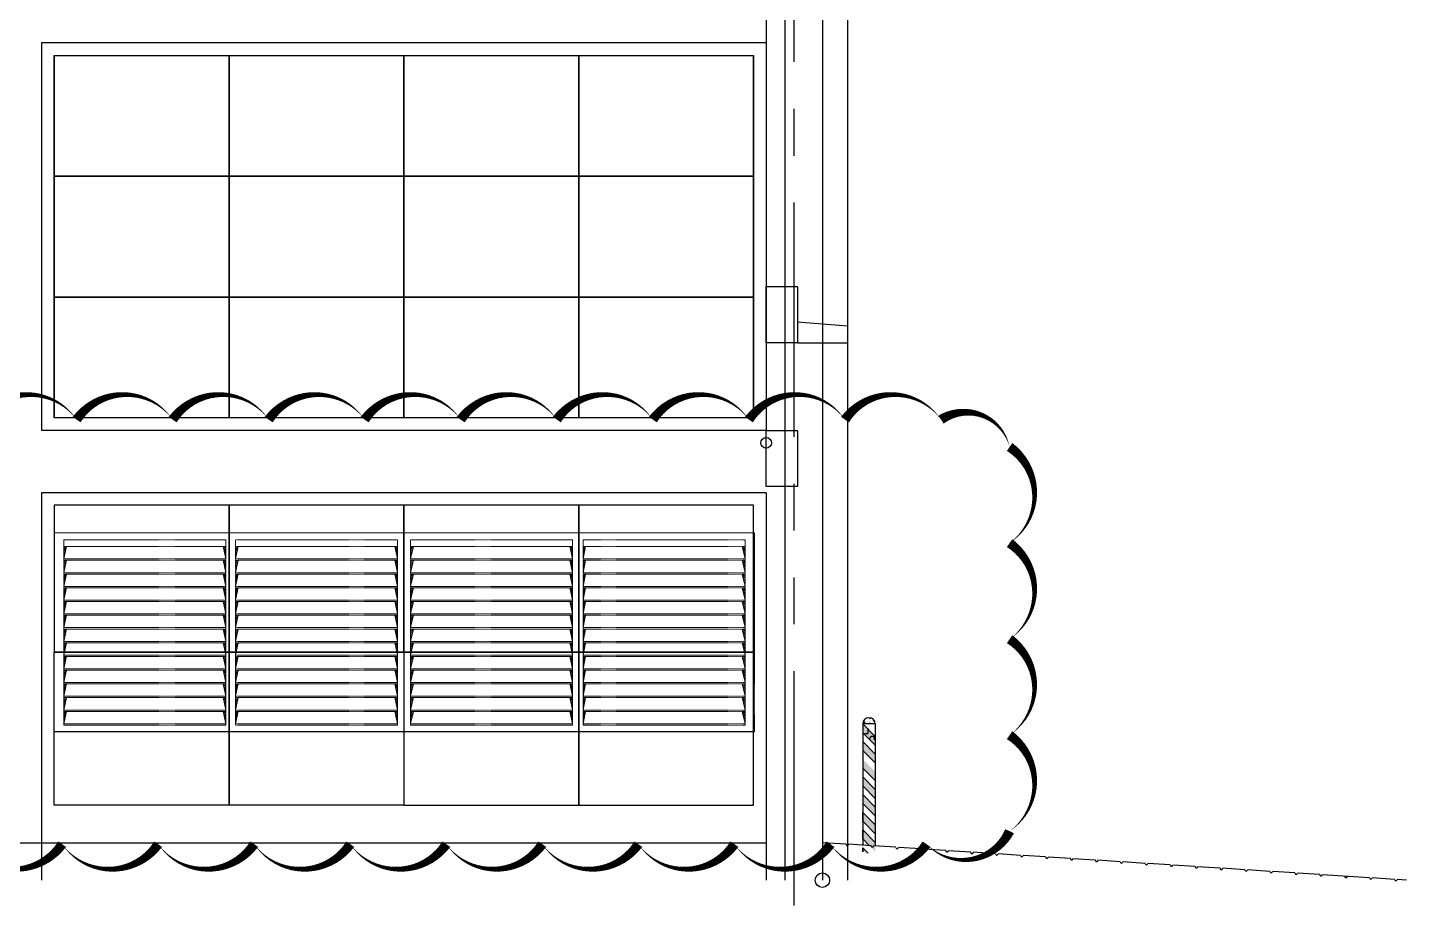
# Model space of a CAD drawing. Header units: inches. Extents: x 10298 to 58665, y -34908 to 21181.
# Drawn here: x 18656 to 29694, y -34836 to -27811 of the extents above; entities that cross this region are included whole.
import ezdxf

# ---------------------------------------------------------------- set-up
doc = ezdxf.new("R2010")
doc.units = ezdxf.units.IN
doc.header["$MEASUREMENT"] = 0
for name, pattern in [('CENTER', [2, 1.25, -0.25, 0.25, -0.25]), ('HIDDEN', [0.375, 0.25, -0.125]), ('PHANTOM', [2.5, 1.25, -0.25, 0.25, -0.25, 0.25, -0.25])]:
    doc.linetypes.add(name, pattern=pattern)
for name, color, linetype in [('1', 1, 'CENTER'), ('M-DIM', 8, 'Continuous'), ('M-HVAC-DUCT-NEW', 5, 'Continuous'), ('M-X-BKGD', 8, 'Continuous')]:
    doc.layers.add(name, color=color, linetype=linetype)
doc.layers.add('grid nos', color=253, linetype='Continuous', lineweight=0)

# ---------------------------------------------------------------- blocks, each defined once
blk = doc.blocks.new('GRID 2')
at = {"layer": 'M-DIM', "linetype": 'PHANTOM', "ltscale": 1500}
blk.add_line((38232, -24430), (38232, -5108), dxfattribs=at)
blk = doc.blocks.new('LOUVER 5')
at = {"color": 170, "ltscale": 10000}
blk.add_line((33449, 71081), (27841, 71081), dxfattribs=at)
at = {"layer": '1', "color": 170, "lineweight": 0}
for p, q in [((33442, 72675), (27841, 72675)), ((27841, 71081), (27841, 72675)), ((27841, 72675), (33449, 72675)), ((33449, 72675), (33449, 71081)), ((27918, 72620), (29216, 72620)), ((27918, 72620), (27918, 71136)), ((27918, 72620), (27918, 71136)), ((27918, 72565), (29216, 72565)), ((29216, 72620), (29216, 71136)), ((29293, 72620), (30590, 72620)), ((29293, 72620), (29293, 71136)), ((29293, 72565), (30590, 72565)), ((30590, 71136), (30590, 72620)), ((30590, 72620), (30590, 71136)), ((30695, 72620), (31992, 72620)), ((30695, 72620), (31992, 72620)), ((30695, 72620), (30695, 71136)), ((30695, 72565), (31992, 72565)), ((31992, 71136), (31992, 72620)), ((31992, 72620), (31992, 71136)), ((32075, 72620), (33372, 72620)), ((32075, 72620), (32075, 71136)), ((32075, 72620), (32075, 71136)), ((32075, 72565), (33372, 72565)), ((33372, 72620), (33372, 71136)), ((27918, 72466), (29216, 72466)), ((27918, 72455), (29216, 72455)), ((29293, 72466), (30590, 72466)), ((29293, 72455), (30590, 72455)), ((30695, 72466), (31992, 72466)), ((30695, 72455), (31992, 72455)), ((32075, 72466), (33372, 72466)), ((32075, 72455), (33372, 72455)), ((27918, 72356), (29216, 72356)), ((27918, 72345), (29216, 72345)), ((29293, 72356), (30590, 72356)), ((29293, 72345), (30590, 72345)), ((30695, 72356), (31992, 72356)), ((30695, 72345), (31992, 72345)), ((32075, 72356), (33372, 72356)), ((32075, 72345), (33372, 72345)), ((27918, 72246), (29216, 72246)), ((27918, 72235), (29216, 72235)), ((29293, 72246), (30590, 72246)), ((29293, 72235), (30590, 72235)), ((30695, 72246), (31992, 72246)), ((30695, 72235), (31992, 72235)), ((32075, 72246), (33372, 72246)), ((32075, 72235), (33372, 72235)), ((27918, 72136), (29216, 72136)), ((27918, 72125), (29216, 72125)), ((29293, 72136), (30590, 72136)), ((29293, 72125), (30590, 72125)), ((30695, 72136), (31992, 72136)), ((30695, 72125), (31992, 72125)), ((32075, 72136), (33372, 72136)), ((32075, 72125), (33372, 72125)), ((27918, 72026), (29216, 72026)), ((27918, 72015), (29216, 72015)), ((29293, 72026), (30590, 72026)), ((29293, 72015), (30590, 72015)), ((30695, 72026), (31992, 72026)), ((30695, 72015), (31992, 72015)), ((32075, 72026), (33372, 72026)), ((32075, 72015), (33372, 72015)), ((27918, 71916), (29216, 71916)), ((27918, 71905), (29216, 71905)), ((29293, 71916), (30590, 71916)), ((29293, 71905), (30590, 71905)), ((30695, 71916), (31992, 71916)), ((30695, 71905), (31992, 71905)), ((32075, 71916), (33372, 71916)), ((32075, 71905), (33372, 71905)), ((27918, 71806), (29216, 71806)), ((27918, 71795), (29216, 71795)), ((29293, 71806), (30590, 71806)), ((29293, 71795), (30590, 71795)), ((30695, 71806), (31992, 71806)), ((30695, 71795), (31992, 71795)), ((32075, 71806), (33372, 71806)), ((32075, 71795), (33372, 71795)), ((27918, 71696), (29216, 71696)), ((27918, 71685), (29216, 71685)), ((29293, 71696), (30590, 71696)), ((29293, 71685), (30590, 71685)), ((30695, 71696), (31992, 71696)), ((30695, 71685), (31992, 71685)), ((32075, 71696), (33372, 71696)), ((32075, 71685), (33372, 71685)), ((27918, 71586), (29216, 71586)), ((27918, 71575), (29216, 71575)), ((29293, 71586), (30590, 71586)), ((29293, 71575), (30590, 71575)), ((30695, 71586), (31992, 71586)), ((30695, 71575), (31992, 71575)), ((32075, 71586), (33372, 71586)), ((32075, 71575), (33372, 71575)), ((27918, 71477), (29216, 71477)), ((27918, 71466), (29216, 71466)), ((29293, 71477), (30590, 71477)), ((29293, 71466), (30590, 71466)), ((30695, 71477), (31992, 71477)), ((30695, 71466), (31992, 71466)), ((32075, 71477), (33372, 71477)), ((32075, 71466), (33372, 71466)), ((27918, 71367), (29216, 71367)), ((27918, 71356), (29216, 71356)), ((29293, 71367), (30590, 71367)), ((29293, 71356), (30590, 71356)), ((30695, 71367), (31992, 71367)), ((30695, 71356), (31992, 71356)), ((32075, 71367), (33372, 71367)), ((32075, 71356), (33372, 71356)), ((27918, 71257), (29216, 71257)), ((27918, 71246), (29216, 71246)), ((29293, 71257), (30590, 71257)), ((29293, 71246), (30590, 71246)), ((30695, 71257), (31992, 71257)), ((30695, 71246), (31992, 71246)), ((32075, 71257), (33372, 71257)), ((32075, 71246), (33372, 71246)), ((27918, 71147), (29216, 71147)), ((27918, 71136), (29216, 71136)), ((29293, 71147), (30590, 71147)), ((29293, 71136), (30590, 71136)), ((30695, 71147), (31992, 71147)), ((30695, 71136), (31992, 71136)), ((32075, 71147), (33372, 71147)), ((32075, 71136), (33372, 71136))]:
    blk.add_line(p, q, dxfattribs=at)
at = {"layer": 'grid nos', "color": 170, "linetype": 'Continuous', "ltscale": 10000}
for p, q in [((27918, 72556), (27928, 72565)), ((27918, 72541), (27940, 72563)), ((27918, 72527), (27935, 72544)), ((27918, 72512), (27931, 72525)), ((29194, 72563), (29196, 72565)), ((29197, 72551), (29210, 72565)), ((29199, 72539), (29216, 72556)), ((29202, 72527), (29216, 72541)), ((29205, 72516), (29216, 72527)), ((29293, 72556), (29302, 72565)), ((29293, 72541), (29314, 72563)), ((29293, 72527), (29310, 72544)), ((29293, 72512), (29306, 72525)), ((30569, 72563), (30570, 72565)), ((30571, 72551), (30585, 72565)), ((30574, 72539), (30590, 72556)), ((30576, 72527), (30590, 72541)), ((30579, 72516), (30590, 72527)), ((30695, 72556), (30704, 72565)), ((30695, 72541), (30716, 72563)), ((30695, 72527), (30712, 72544)), ((30695, 72512), (30708, 72525)), ((31970, 72563), (31972, 72565)), ((31973, 72551), (31987, 72565)), ((31976, 72539), (31992, 72556)), ((31978, 72527), (31992, 72541)), ((31981, 72516), (31992, 72527)), ((32075, 72556), (32084, 72565)), ((32075, 72541), (32096, 72563)), ((32075, 72527), (32092, 72544)), ((32075, 72512), (32088, 72525)), ((33350, 72563), (33352, 72565)), ((33353, 72551), (33367, 72565)), ((33356, 72539), (33372, 72556)), ((33358, 72527), (33372, 72541)), ((33361, 72516), (33372, 72527)), ((27918, 72497), (27927, 72506)), ((27918, 72483), (27923, 72488)), ((27918, 72468), (27919, 72469)), ((27918, 72454), (27920, 72455)), ((27918, 72439), (27934, 72455)), ((27918, 72424), (27938, 72444)), ((27918, 72410), (27934, 72425)), ((29195, 72448), (29203, 72455)), ((29198, 72436), (29216, 72454)), ((29201, 72424), (29216, 72439)), ((29203, 72412), (29216, 72424)), ((29206, 72400), (29216, 72410)), ((29207, 72504), (29216, 72512)), ((29210, 72492), (29216, 72497)), ((29213, 72480), (29216, 72483)), ((29215, 72468), (29216, 72468)), ((29293, 72497), (29302, 72506)), ((29293, 72483), (29297, 72488)), ((29293, 72468), (29293, 72469)), ((29293, 72454), (29294, 72455)), ((29293, 72439), (29309, 72455)), ((29293, 72424), (29312, 72444)), ((29293, 72410), (29308, 72425)), ((30570, 72448), (30577, 72455)), ((30572, 72436), (30590, 72454)), ((30575, 72424), (30590, 72439)), ((30578, 72412), (30590, 72424)), ((30580, 72400), (30590, 72410)), ((30582, 72504), (30590, 72512)), ((30584, 72492), (30590, 72497)), ((30587, 72480), (30590, 72483)), ((30590, 72468), (30590, 72468)), ((30695, 72497), (30703, 72506)), ((30695, 72483), (30699, 72488)), ((30695, 72468), (30695, 72469)), ((30695, 72454), (30696, 72455)), ((30695, 72439), (30711, 72455)), ((30695, 72424), (30714, 72444)), ((30695, 72410), (30710, 72425)), ((31972, 72448), (31979, 72455)), ((31974, 72436), (31992, 72454)), ((31977, 72424), (31992, 72439)), ((31980, 72412), (31992, 72424)), ((31982, 72400), (31992, 72410)), ((31984, 72504), (31992, 72512)), ((31986, 72492), (31992, 72497)), ((31989, 72480), (31992, 72483)), ((31992, 72468), (31992, 72468)), ((32075, 72497), (32083, 72506)), ((32075, 72483), (32079, 72488)), ((32075, 72468), (32075, 72469)), ((32075, 72454), (32076, 72455)), ((32075, 72439), (32091, 72455)), ((32075, 72424), (32094, 72444)), ((32075, 72410), (32090, 72425)), ((33352, 72448), (33359, 72455)), ((33354, 72436), (33372, 72454)), ((33357, 72424), (33372, 72439)), ((33360, 72412), (33372, 72424)), ((33362, 72400), (33372, 72410)), ((33364, 72504), (33372, 72512)), ((33366, 72492), (33372, 72497)), ((33369, 72480), (33372, 72483)), ((33372, 72468), (33372, 72468)), ((27918, 72395), (27929, 72407)), ((27918, 72381), (27925, 72388)), ((27918, 72366), (27921, 72369)), ((27918, 72337), (27926, 72345)), ((27918, 72322), (27940, 72344)), ((27918, 72308), (27936, 72325)), ((27918, 72293), (27932, 72307)), ((29194, 72344), (29195, 72345)), ((29196, 72332), (29209, 72345)), ((29199, 72321), (29216, 72337)), ((29202, 72309), (29216, 72322)), ((29204, 72297), (29216, 72308)), ((29209, 72388), (29216, 72395)), ((29211, 72376), (29216, 72381)), ((29214, 72364), (29216, 72366)), ((29293, 72395), (29304, 72407)), ((29293, 72381), (29300, 72388)), ((29293, 72366), (29295, 72369)), ((29293, 72337), (29301, 72345)), ((29293, 72322), (29314, 72344)), ((29293, 72308), (29310, 72325)), ((29293, 72293), (29306, 72307)), ((30568, 72344), (30569, 72345)), ((30571, 72332), (30584, 72345)), ((30574, 72321), (30590, 72337)), ((30576, 72309), (30590, 72322)), ((30579, 72297), (30590, 72308)), ((30583, 72388), (30590, 72395)), ((30586, 72376), (30590, 72381)), ((30588, 72364), (30590, 72366)), ((30695, 72395), (30706, 72407)), ((30695, 72381), (30702, 72388)), ((30695, 72366), (30697, 72369)), ((30695, 72337), (30703, 72345)), ((30695, 72322), (30716, 72344)), ((30695, 72308), (30712, 72325)), ((30695, 72293), (30708, 72307)), ((31970, 72344), (31971, 72345)), ((31973, 72332), (31986, 72345)), ((31976, 72321), (31992, 72337)), ((31978, 72309), (31992, 72322)), ((31981, 72297), (31992, 72308)), ((31985, 72388), (31992, 72395)), ((31988, 72376), (31992, 72381)), ((31990, 72364), (31992, 72366)), ((32075, 72395), (32086, 72407)), ((32075, 72381), (32082, 72388)), ((32075, 72366), (32077, 72369)), ((32075, 72337), (32083, 72345)), ((32075, 72322), (32096, 72344)), ((32075, 72308), (32092, 72325)), ((32075, 72293), (32088, 72307)), ((33350, 72344), (33351, 72345)), ((33353, 72332), (33366, 72345)), ((33355, 72321), (33372, 72337)), ((33358, 72309), (33372, 72322)), ((33361, 72297), (33372, 72308)), ((33365, 72388), (33372, 72395)), ((33368, 72376), (33372, 72381)), ((33370, 72364), (33372, 72366)), ((27918, 72279), (27927, 72288)), ((27918, 72264), (27923, 72269)), ((27918, 72250), (27919, 72250)), ((27918, 72235), (27918, 72235)), ((27918, 72220), (27933, 72235)), ((27918, 72206), (27938, 72226)), ((27918, 72191), (27934, 72207)), ((29195, 72229), (29201, 72235)), ((29198, 72217), (29216, 72235)), ((29200, 72205), (29216, 72220)), ((29203, 72193), (29216, 72206)), ((29206, 72181), (29216, 72191)), ((29207, 72285), (29216, 72293)), ((29210, 72273), (29216, 72279)), ((29212, 72261), (29216, 72264)), ((29215, 72249), (29216, 72250)), ((29293, 72279), (29302, 72288)), ((29293, 72264), (29298, 72269)), ((29293, 72250), (29294, 72250)), ((29293, 72235), (29293, 72235)), ((29293, 72220), (29307, 72235)), ((29293, 72206), (29312, 72226)), ((29293, 72191), (29308, 72207)), ((30569, 72229), (30576, 72235)), ((30572, 72217), (30590, 72235)), ((30575, 72205), (30590, 72220)), ((30577, 72193), (30590, 72206)), ((30580, 72181), (30590, 72191)), ((30582, 72285), (30590, 72293)), ((30584, 72273), (30590, 72279)), ((30587, 72261), (30590, 72264)), ((30589, 72249), (30590, 72250)), ((30695, 72279), (30704, 72288)), ((30695, 72264), (30700, 72269)), ((30695, 72250), (30696, 72250)), ((30695, 72235), (30695, 72235)), ((30695, 72220), (30709, 72235)), ((30695, 72206), (30714, 72226)), ((30695, 72191), (30710, 72207)), ((31971, 72229), (31978, 72235)), ((31974, 72217), (31992, 72235)), ((31977, 72205), (31992, 72220)), ((31979, 72193), (31992, 72206)), ((31982, 72181), (31992, 72191)), ((31983, 72285), (31992, 72293)), ((31986, 72273), (31992, 72279)), ((31989, 72261), (31992, 72264)), ((31991, 72249), (31992, 72250)), ((32075, 72279), (32084, 72288)), ((32075, 72264), (32080, 72269)), ((32075, 72250), (32075, 72250)), ((32075, 72235), (32075, 72235)), ((32075, 72220), (32089, 72235)), ((32075, 72206), (32094, 72226)), ((32075, 72191), (32090, 72207)), ((33351, 72229), (33358, 72235)), ((33354, 72217), (33372, 72235)), ((33357, 72205), (33372, 72220)), ((33359, 72193), (33372, 72206)), ((33362, 72181), (33372, 72191)), ((33363, 72285), (33372, 72293)), ((33366, 72273), (33372, 72279)), ((33369, 72261), (33372, 72264)), ((33371, 72249), (33372, 72250)), ((27918, 72177), (27930, 72188)), ((27918, 72162), (27926, 72169)), ((27918, 72147), (27921, 72151)), ((27918, 72118), (27925, 72125)), ((27918, 72104), (27940, 72125)), ((27918, 72089), (27936, 72107)), ((27918, 72075), (27932, 72088)), ((29196, 72114), (29208, 72125)), ((29199, 72102), (29216, 72118)), ((29202, 72090), (29216, 72104)), ((29204, 72078), (29216, 72089)), ((29208, 72169), (29216, 72177)), ((29211, 72157), (29216, 72162)), ((29214, 72145), (29216, 72148)), ((29293, 72177), (29304, 72188)), ((29293, 72162), (29300, 72169)), ((29293, 72147), (29296, 72151)), ((29293, 72118), (29300, 72125)), ((29293, 72104), (29314, 72125)), ((29293, 72089), (29311, 72107)), ((29293, 72075), (29306, 72088)), ((30571, 72114), (30582, 72125)), ((30573, 72102), (30590, 72118)), ((30576, 72090), (30590, 72104)), ((30579, 72078), (30590, 72089)), ((30583, 72169), (30590, 72177)), ((30585, 72157), (30590, 72162)), ((30588, 72145), (30590, 72148)), ((30695, 72177), (30706, 72188)), ((30695, 72162), (30702, 72169)), ((30695, 72147), (30698, 72151)), ((30695, 72118), (30701, 72125)), ((30695, 72104), (30716, 72125)), ((30695, 72089), (30713, 72107)), ((30695, 72075), (30708, 72088)), ((31973, 72114), (31984, 72125)), ((31975, 72102), (31992, 72118)), ((31978, 72090), (31992, 72104)), ((31981, 72078), (31992, 72089)), ((31985, 72169), (31992, 72177)), ((31987, 72157), (31992, 72162)), ((31990, 72145), (31992, 72148)), ((32075, 72177), (32086, 72188)), ((32075, 72162), (32082, 72169)), ((32075, 72147), (32078, 72151)), ((32075, 72118), (32081, 72125)), ((32075, 72104), (32096, 72125)), ((32075, 72089), (32092, 72107)), ((32075, 72075), (32088, 72088)), ((33353, 72114), (33364, 72125)), ((33355, 72102), (33372, 72118)), ((33358, 72090), (33372, 72104)), ((33361, 72078), (33372, 72089)), ((33365, 72169), (33372, 72177)), ((33367, 72157), (33372, 72162)), ((33370, 72145), (33372, 72148)), ((27918, 72060), (27928, 72070)), ((27918, 72045), (27924, 72051)), ((27918, 72031), (27919, 72032)), ((27918, 72002), (27932, 72015)), ((27918, 71987), (27938, 72007)), ((27918, 71973), (27934, 71989)), ((27918, 71958), (27930, 71970)), ((29195, 72010), (29200, 72015)), ((29197, 71998), (29215, 72015)), ((29200, 71986), (29216, 72002)), ((29203, 71974), (29216, 71987)), ((29205, 71962), (29216, 71973)), ((29207, 72066), (29216, 72075)), ((29210, 72054), (29216, 72060)), ((29212, 72042), (29216, 72045)), ((29215, 72030), (29216, 72031)), ((29293, 72060), (29302, 72070)), ((29293, 72045), (29298, 72051)), ((29293, 72031), (29294, 72032)), ((29293, 72002), (29306, 72015)), ((29293, 71987), (29313, 72007)), ((29293, 71973), (29309, 71989)), ((29293, 71958), (29305, 71970)), ((30569, 72010), (30574, 72015)), ((30572, 71998), (30589, 72015)), ((30575, 71986), (30590, 72002)), ((30577, 71974), (30590, 71987)), ((30580, 71962), (30590, 71973)), ((30581, 72066), (30590, 72075)), ((30584, 72054), (30590, 72060)), ((30587, 72042), (30590, 72045)), ((30589, 72030), (30590, 72031)), ((30695, 72060), (30704, 72070)), ((30695, 72045), (30700, 72051)), ((30695, 72031), (30696, 72032)), ((30695, 72002), (30708, 72015)), ((30695, 71987), (30715, 72007)), ((30695, 71973), (30711, 71989)), ((30695, 71958), (30706, 71970)), ((31971, 72010), (31976, 72015)), ((31974, 71998), (31991, 72015)), ((31977, 71986), (31992, 72002)), ((31979, 71974), (31992, 71987)), ((31982, 71962), (31992, 71973)), ((31983, 72066), (31992, 72075)), ((31986, 72054), (31992, 72060)), ((31989, 72042), (31992, 72045)), ((31991, 72030), (31992, 72031)), ((32075, 72060), (32084, 72070)), ((32075, 72045), (32080, 72051)), ((32075, 72031), (32076, 72032)), ((32075, 72002), (32088, 72015)), ((32075, 71987), (32095, 72007)), ((32075, 71973), (32091, 71989)), ((32075, 71958), (32086, 71970)), ((33351, 72010), (33356, 72015)), ((33354, 71998), (33371, 72015)), ((33356, 71986), (33372, 72002)), ((33359, 71974), (33372, 71987)), ((33362, 71962), (33372, 71973)), ((33363, 72066), (33372, 72075)), ((33366, 72054), (33372, 72060)), ((33368, 72042), (33372, 72045)), ((33371, 72030), (33372, 72031)), ((27918, 71943), (27926, 71951)), ((27918, 71929), (27922, 71932)), ((27918, 71900), (27924, 71905)), ((27918, 71885), (27938, 71905)), ((27918, 71871), (27936, 71889)), ((27918, 71856), (27932, 71870)), ((29196, 71895), (29207, 71905)), ((29199, 71883), (29216, 71900)), ((29201, 71871), (29216, 71885)), ((29204, 71859), (29216, 71871)), ((29208, 71950), (29216, 71958)), ((29211, 71938), (29216, 71943)), ((29213, 71927), (29216, 71929)), ((29293, 71943), (29300, 71951)), ((29293, 71929), (29296, 71932)), ((29293, 71900), (29298, 71905)), ((29293, 71885), (29313, 71905)), ((29293, 71871), (29311, 71889)), ((29293, 71856), (29307, 71870)), ((30570, 71895), (30581, 71905)), ((30573, 71883), (30590, 71900)), ((30576, 71871), (30590, 71885)), ((30578, 71859), (30590, 71871)), ((30583, 71950), (30590, 71958)), ((30585, 71938), (30590, 71943)), ((30588, 71927), (30590, 71929)), ((30695, 71943), (30702, 71951)), ((30695, 71929), (30698, 71932)), ((30695, 71900), (30700, 71905)), ((30695, 71885), (30715, 71905)), ((30695, 71871), (30713, 71889)), ((30695, 71856), (30709, 71870)), ((31972, 71895), (31983, 71905)), ((31975, 71883), (31992, 71900)), ((31978, 71871), (31992, 71885)), ((31980, 71859), (31992, 71871)), ((31984, 71950), (31992, 71958)), ((31987, 71938), (31992, 71943)), ((31990, 71927), (31992, 71929)), ((32075, 71943), (32082, 71951)), ((32075, 71929), (32078, 71932)), ((32075, 71900), (32080, 71905)), ((32075, 71885), (32095, 71905)), ((32075, 71871), (32093, 71889)), ((32075, 71856), (32089, 71870)), ((33352, 71895), (33363, 71905)), ((33355, 71883), (33372, 71900)), ((33358, 71871), (33372, 71885)), ((33360, 71859), (33372, 71871)), ((33364, 71950), (33372, 71958)), ((33367, 71938), (33372, 71943)), ((33370, 71927), (33372, 71929)), ((27918, 71841), (27928, 71851)), ((27918, 71827), (27924, 71833)), ((27918, 71812), (27920, 71814)), ((27918, 71783), (27931, 71795)), ((27918, 71768), (27939, 71789)), ((27918, 71754), (27935, 71770)), ((27918, 71739), (27930, 71752)), ((29195, 71791), (29199, 71795)), ((29197, 71779), (29213, 71795)), ((29200, 71767), (29216, 71783)), ((29203, 71755), (29216, 71768)), ((29205, 71743), (29216, 71754)), ((29207, 71847), (29216, 71856)), ((29209, 71835), (29216, 71841)), ((29212, 71823), (29216, 71827)), ((29215, 71811), (29216, 71812)), ((29293, 71841), (29303, 71851)), ((29293, 71827), (29298, 71833)), ((29293, 71812), (29294, 71814)), ((29293, 71783), (29305, 71795)), ((29293, 71768), (29313, 71789)), ((29293, 71754), (29309, 71770)), ((29293, 71739), (29305, 71752)), ((30569, 71791), (30573, 71795)), ((30572, 71779), (30588, 71795)), ((30574, 71767), (30590, 71783)), ((30577, 71755), (30590, 71768)), ((30580, 71743), (30590, 71754)), ((30581, 71847), (30590, 71856)), ((30584, 71835), (30590, 71841)), ((30586, 71823), (30590, 71827)), ((30589, 71811), (30590, 71812)), ((30695, 71841), (30705, 71851)), ((30695, 71827), (30700, 71833)), ((30695, 71812), (30696, 71814)), ((30695, 71783), (30707, 71795)), ((30695, 71768), (30715, 71789)), ((30695, 71754), (30711, 71770)), ((30695, 71739), (30707, 71752)), ((31971, 71791), (31975, 71795)), ((31974, 71779), (31990, 71795)), ((31976, 71767), (31992, 71783)), ((31979, 71755), (31992, 71768)), ((31982, 71743), (31992, 71754)), ((31983, 71847), (31992, 71856)), ((31986, 71835), (31992, 71841)), ((31988, 71823), (31992, 71827)), ((31991, 71811), (31992, 71812)), ((32075, 71841), (32084, 71851)), ((32075, 71827), (32080, 71833)), ((32075, 71812), (32076, 71814)), ((32075, 71783), (32087, 71795)), ((32075, 71768), (32095, 71789)), ((32075, 71754), (32091, 71770)), ((32075, 71739), (32087, 71752)), ((33351, 71791), (33355, 71795)), ((33354, 71779), (33370, 71795)), ((33356, 71767), (33372, 71783)), ((33359, 71755), (33372, 71768)), ((33362, 71743), (33372, 71754)), ((33363, 71847), (33372, 71856)), ((33366, 71835), (33372, 71841)), ((33368, 71823), (33372, 71827)), ((33371, 71811), (33372, 71812)), ((27918, 71725), (27926, 71733)), ((27918, 71710), (27922, 71714)), ((27918, 71681), (27923, 71685)), ((27918, 71666), (27937, 71685)), ((27918, 71652), (27937, 71671)), ((27918, 71637), (27933, 71652)), ((29196, 71676), (29205, 71685)), ((29198, 71664), (29216, 71681)), ((29201, 71652), (29216, 71666)), ((29204, 71640), (29216, 71652)), ((29206, 71628), (29216, 71637)), ((29208, 71732), (29216, 71739)), ((29210, 71720), (29216, 71725)), ((29213, 71708), (29216, 71710)), ((29293, 71725), (29301, 71733)), ((29293, 71710), (29297, 71714)), ((29293, 71681), (29297, 71685)), ((29293, 71666), (29312, 71685)), ((29293, 71652), (29311, 71671)), ((29293, 71637), (29307, 71652)), ((30570, 71676), (30580, 71685)), ((30573, 71664), (30590, 71681)), ((30576, 71652), (30590, 71666)), ((30578, 71640), (30590, 71652)), ((30581, 71628), (30590, 71637)), ((30582, 71732), (30590, 71739)), ((30585, 71720), (30590, 71725)), ((30588, 71708), (30590, 71710)), ((30695, 71725), (30703, 71733)), ((30695, 71710), (30698, 71714)), ((30695, 71681), (30699, 71685)), ((30695, 71666), (30714, 71685)), ((30695, 71652), (30713, 71671)), ((30695, 71637), (30709, 71652)), ((31972, 71676), (31982, 71685)), ((31975, 71664), (31992, 71681)), ((31977, 71652), (31992, 71666)), ((31980, 71640), (31992, 71652)), ((31983, 71628), (31992, 71637)), ((31984, 71732), (31992, 71739)), ((31987, 71720), (31992, 71725)), ((31990, 71708), (31992, 71710)), ((32075, 71725), (32083, 71733)), ((32075, 71710), (32078, 71714)), ((32075, 71681), (32079, 71685)), ((32075, 71666), (32094, 71685)), ((32075, 71652), (32093, 71671)), ((32075, 71637), (32089, 71652)), ((33352, 71676), (33362, 71685)), ((33355, 71664), (33372, 71681)), ((33357, 71652), (33372, 71666)), ((33360, 71640), (33372, 71652)), ((33363, 71628), (33372, 71637)), ((33364, 71732), (33372, 71739)), ((33367, 71720), (33372, 71725)), ((33369, 71708), (33372, 71710)), ((27918, 71623), (27929, 71633)), ((27918, 71608), (27924, 71614)), ((27918, 71594), (27920, 71596)), ((27918, 71564), (27929, 71575)), ((27918, 71550), (27939, 71571)), ((27918, 71535), (27935, 71552)), ((27918, 71521), (27931, 71533)), ((29194, 71572), (29198, 71575)), ((29197, 71560), (29212, 71575)), ((29200, 71548), (29216, 71564)), ((29202, 71536), (29216, 71550)), ((29205, 71525), (29216, 71535)), ((29209, 71616), (29216, 71623)), ((29212, 71604), (29216, 71608)), ((29214, 71592), (29216, 71594)), ((29293, 71623), (29303, 71633)), ((29293, 71608), (29299, 71614)), ((29293, 71594), (29295, 71596)), ((29293, 71564), (29304, 71575)), ((29293, 71550), (29314, 71571)), ((29293, 71535), (29309, 71552)), ((29293, 71521), (29305, 71533)), ((30569, 71572), (30572, 71575)), ((30571, 71560), (30587, 71575)), ((30574, 71548), (30590, 71564)), ((30577, 71536), (30590, 71550)), ((30579, 71525), (30590, 71535)), ((30584, 71616), (30590, 71623)), ((30586, 71604), (30590, 71608)), ((30589, 71592), (30590, 71594)), ((30695, 71623), (30705, 71633)), ((30695, 71608), (30701, 71614)), ((30695, 71594), (30697, 71596)), ((30695, 71564), (30706, 71575)), ((30695, 71550), (30715, 71571)), ((30695, 71535), (30711, 71552)), ((30695, 71521), (30707, 71533)), ((31971, 71572), (31974, 71575)), ((31973, 71560), (31989, 71575)), ((31976, 71548), (31992, 71564)), ((31979, 71536), (31992, 71550)), ((31981, 71525), (31992, 71535)), ((31985, 71616), (31992, 71623)), ((31988, 71604), (31992, 71608)), ((31991, 71592), (31992, 71594)), ((32075, 71623), (32085, 71633)), ((32075, 71608), (32081, 71614)), ((32075, 71594), (32077, 71596)), ((32075, 71564), (32086, 71575)), ((32075, 71550), (32095, 71571)), ((32075, 71535), (32091, 71552)), ((32075, 71521), (32087, 71533)), ((33351, 71572), (33354, 71575)), ((33353, 71560), (33368, 71575)), ((33356, 71548), (33372, 71564)), ((33359, 71536), (33372, 71550)), ((33361, 71525), (33372, 71535)), ((33365, 71616), (33372, 71623)), ((33368, 71604), (33372, 71608)), ((33371, 71592), (33372, 71594)), ((27918, 71506), (27927, 71514)), ((27918, 71491), (27922, 71496)), ((27918, 71477), (27918, 71477)), ((27918, 71462), (27921, 71466)), ((27918, 71448), (27936, 71466)), ((27918, 71433), (27937, 71452)), ((27918, 71419), (27933, 71433)), ((29196, 71457), (29204, 71466)), ((29198, 71445), (29216, 71462)), ((29201, 71433), (29216, 71448)), ((29204, 71421), (29216, 71433)), ((29206, 71409), (29216, 71419)), ((29208, 71513), (29216, 71521)), ((29210, 71501), (29216, 71506)), ((29213, 71489), (29216, 71491)), ((29216, 71477), (29216, 71477)), ((29293, 71506), (29301, 71514)), ((29293, 71491), (29297, 71496)), ((29293, 71477), (29293, 71477)), ((29293, 71462), (29296, 71466)), ((29293, 71448), (29310, 71466)), ((29293, 71433), (29312, 71452)), ((29293, 71419), (29307, 71433)), ((30570, 71457), (30579, 71466)), ((30573, 71445), (30590, 71462)), ((30575, 71433), (30590, 71448)), ((30578, 71421), (30590, 71433)), ((30581, 71409), (30590, 71419)), ((30582, 71513), (30590, 71521)), ((30585, 71501), (30590, 71506)), ((30587, 71489), (30590, 71491)), ((30590, 71477), (30590, 71477)), ((30695, 71506), (30703, 71514)), ((30695, 71491), (30699, 71496)), ((30695, 71477), (30695, 71477)), ((30695, 71462), (30698, 71466)), ((30695, 71448), (30712, 71466)), ((30695, 71433), (30714, 71452)), ((30695, 71419), (30709, 71433)), ((31972, 71457), (31981, 71466)), ((31975, 71445), (31992, 71462)), ((31977, 71433), (31992, 71448)), ((31980, 71421), (31992, 71433)), ((31983, 71409), (31992, 71419)), ((31984, 71513), (31992, 71521)), ((31987, 71501), (31992, 71506)), ((31989, 71489), (31992, 71491)), ((31992, 71477), (31992, 71477)), ((32075, 71506), (32083, 71514)), ((32075, 71491), (32079, 71496)), ((32075, 71477), (32075, 71477)), ((32075, 71462), (32078, 71466)), ((32075, 71448), (32092, 71466)), ((32075, 71433), (32094, 71452)), ((32075, 71419), (32089, 71433)), ((33352, 71457), (33361, 71466)), ((33355, 71445), (33372, 71462)), ((33357, 71433), (33372, 71448)), ((33360, 71421), (33372, 71433)), ((33363, 71409), (33372, 71419)), ((33364, 71513), (33372, 71521)), ((33367, 71501), (33372, 71506)), ((33369, 71489), (33372, 71491)), ((33372, 71477), (33372, 71477)), ((27918, 71404), (27929, 71415)), ((27918, 71389), (27925, 71396)), ((27918, 71375), (27921, 71377)), ((27918, 71346), (27928, 71356)), ((27918, 71331), (27939, 71352)), ((27918, 71317), (27935, 71334)), ((27918, 71302), (27931, 71315)), ((29194, 71353), (29196, 71356)), ((29197, 71341), (29211, 71356)), ((29199, 71330), (29216, 71346)), ((29202, 71318), (29216, 71331)), ((29205, 71306), (29216, 71317)), ((29209, 71397), (29216, 71404)), ((29211, 71385), (29216, 71389)), ((29214, 71373), (29216, 71375)), ((29293, 71404), (29303, 71415)), ((29293, 71389), (29299, 71396)), ((29293, 71375), (29295, 71377)), ((29293, 71346), (29302, 71356)), ((29293, 71331), (29314, 71352)), ((29293, 71317), (29310, 71334)), ((29293, 71302), (29306, 71315)), ((30569, 71353), (30571, 71356)), ((30571, 71341), (30585, 71356)), ((30574, 71330), (30590, 71346)), ((30577, 71318), (30590, 71331)), ((30579, 71306), (30590, 71317)), ((30583, 71397), (30590, 71404)), ((30586, 71385), (30590, 71389)), ((30589, 71373), (30590, 71375)), ((30695, 71404), (30705, 71415)), ((30695, 71389), (30701, 71396)), ((30695, 71375), (30697, 71377)), ((30695, 71346), (30704, 71356)), ((30695, 71331), (30716, 71352)), ((30695, 71317), (30712, 71334)), ((30695, 71302), (30708, 71315)), ((31971, 71353), (31973, 71356)), ((31973, 71341), (31987, 71356)), ((31976, 71330), (31992, 71346)), ((31978, 71318), (31992, 71331)), ((31981, 71306), (31992, 71317)), ((31985, 71397), (31992, 71404)), ((31988, 71385), (31992, 71389)), ((31991, 71373), (31992, 71375)), ((32075, 71404), (32085, 71415)), ((32075, 71389), (32081, 71396)), ((32075, 71375), (32077, 71377)), ((32075, 71346), (32084, 71356)), ((32075, 71331), (32096, 71352)), ((32075, 71317), (32092, 71334)), ((32075, 71302), (32087, 71315)), ((33350, 71353), (33353, 71356)), ((33353, 71341), (33367, 71356)), ((33356, 71330), (33372, 71346)), ((33358, 71318), (33372, 71331)), ((33361, 71306), (33372, 71317)), ((33365, 71397), (33372, 71404)), ((33368, 71385), (33372, 71389)), ((33370, 71373), (33372, 71375)), ((27918, 71287), (27927, 71296)), ((27918, 71273), (27923, 71277)), ((27918, 71258), (27919, 71259)), ((27918, 71244), (27920, 71246)), ((27918, 71229), (27935, 71246)), ((27918, 71214), (27938, 71234)), ((27918, 71200), (27933, 71215)), ((27918, 71185), (27929, 71196)), ((29195, 71238), (29203, 71246)), ((29198, 71226), (29216, 71244)), ((29201, 71214), (29216, 71229)), ((29203, 71202), (29216, 71215)), ((29206, 71190), (29216, 71200)), ((29207, 71294), (29216, 71302)), ((29210, 71282), (29216, 71287)), ((29213, 71270), (29216, 71273)), ((29215, 71258), (29216, 71258)), ((29293, 71287), (29301, 71296)), ((29293, 71273), (29297, 71277)), ((29293, 71258), (29293, 71259)), ((29293, 71244), (29295, 71246)), ((29293, 71229), (29309, 71246)), ((29293, 71214), (29312, 71234)), ((29293, 71200), (29308, 71215)), ((29293, 71185), (29304, 71196)), ((30570, 71238), (30577, 71246)), ((30572, 71226), (30590, 71244)), ((30575, 71214), (30590, 71229)), ((30578, 71202), (30590, 71215)), ((30580, 71190), (30590, 71200)), ((30582, 71294), (30590, 71302)), ((30584, 71282), (30590, 71287)), ((30587, 71270), (30590, 71273)), ((30590, 71258), (30590, 71258)), ((30695, 71287), (30703, 71296)), ((30695, 71273), (30699, 71277)), ((30695, 71258), (30695, 71259)), ((30695, 71244), (30697, 71246)), ((30695, 71229), (30711, 71246)), ((30695, 71214), (30714, 71234)), ((30695, 71200), (30710, 71215)), ((30695, 71185), (30706, 71196)), ((31972, 71238), (31979, 71246)), ((31974, 71226), (31992, 71244)), ((31977, 71214), (31992, 71229)), ((31980, 71202), (31992, 71215)), ((31982, 71190), (31992, 71200)), ((31984, 71294), (31992, 71302)), ((31986, 71282), (31992, 71287)), ((31989, 71270), (31992, 71273)), ((31992, 71258), (31992, 71258)), ((32075, 71287), (32083, 71296)), ((32075, 71273), (32079, 71277)), ((32075, 71258), (32075, 71259)), ((32075, 71244), (32076, 71246)), ((32075, 71229), (32091, 71246)), ((32075, 71214), (32094, 71234)), ((32075, 71200), (32090, 71215)), ((32075, 71185), (32086, 71196)), ((33352, 71238), (33359, 71246)), ((33354, 71226), (33372, 71244)), ((33357, 71214), (33372, 71229)), ((33360, 71202), (33372, 71215)), ((33362, 71190), (33372, 71200)), ((33364, 71294), (33372, 71302)), ((33366, 71282), (33372, 71287)), ((33369, 71270), (33372, 71273)), ((33372, 71258), (33372, 71258)), ((27918, 71171), (27925, 71178)), ((27918, 71156), (27921, 71159)), ((29209, 71178), (29216, 71185)), ((29211, 71166), (29216, 71171)), ((29214, 71154), (29216, 71156)), ((29293, 71171), (29300, 71178)), ((29293, 71156), (29295, 71159)), ((30583, 71178), (30590, 71185)), ((30586, 71166), (30590, 71171)), ((30588, 71154), (30590, 71156)), ((30695, 71171), (30701, 71178)), ((30695, 71156), (30697, 71159)), ((31985, 71178), (31992, 71185)), ((31988, 71166), (31992, 71171)), ((31990, 71154), (31992, 71156)), ((32075, 71171), (32081, 71178)), ((32075, 71156), (32077, 71159)), ((33365, 71178), (33372, 71185)), ((33368, 71166), (33372, 71171)), ((33370, 71154), (33372, 71156))]:
    blk.add_line(p, q, dxfattribs=at)
at = {"layer": 'grid nos', "color": 170, "linetype": 'HIDDEN', "ltscale": 10000}
for p, q in [((27940, 72565), (27918, 72466)), ((29194, 72565), (29216, 72466)), ((29315, 72565), (29293, 72466)), ((30568, 72565), (30590, 72466)), ((30717, 72565), (30695, 72466)), ((31970, 72565), (31992, 72466)), ((32096, 72565), (32075, 72466)), ((33350, 72565), (33372, 72466)), ((27940, 72455), (27918, 72356)), ((29194, 72455), (29216, 72356)), ((29315, 72455), (29293, 72356)), ((30568, 72455), (30590, 72356)), ((30717, 72455), (30695, 72356)), ((31970, 72455), (31992, 72356)), ((32096, 72455), (32075, 72356)), ((33350, 72455), (33372, 72356)), ((27940, 72345), (27918, 72246)), ((29194, 72345), (29216, 72246)), ((29315, 72345), (29293, 72246)), ((30568, 72345), (30590, 72246)), ((30717, 72345), (30695, 72246)), ((31970, 72345), (31992, 72246)), ((32096, 72345), (32075, 72246)), ((33350, 72345), (33372, 72246)), ((27940, 72235), (27918, 72136)), ((29194, 72235), (29216, 72136)), ((29315, 72235), (29293, 72136)), ((30568, 72235), (30590, 72136)), ((30717, 72235), (30695, 72136)), ((31970, 72235), (31992, 72136)), ((32096, 72235), (32075, 72136)), ((33350, 72235), (33372, 72136)), ((27940, 72125), (27918, 72026)), ((29194, 72125), (29216, 72026)), ((29315, 72125), (29293, 72026)), ((30568, 72125), (30590, 72026)), ((30717, 72125), (30695, 72026)), ((31970, 72125), (31992, 72026)), ((32096, 72125), (32075, 72026)), ((33350, 72125), (33372, 72026)), ((27940, 72015), (27918, 71916)), ((29194, 72015), (29216, 71916)), ((29315, 72015), (29293, 71916)), ((30568, 72015), (30590, 71916)), ((30717, 72015), (30695, 71916)), ((31970, 72015), (31992, 71916)), ((32096, 72015), (32075, 71916)), ((33350, 72015), (33372, 71916)), ((27940, 71905), (27918, 71806)), ((29194, 71905), (29216, 71806)), ((29315, 71905), (29293, 71806)), ((30568, 71905), (30590, 71806)), ((30717, 71905), (30695, 71806)), ((31970, 71905), (31992, 71806)), ((32096, 71905), (32075, 71806)), ((33350, 71905), (33372, 71806)), ((27940, 71795), (27918, 71696)), ((29194, 71795), (29216, 71696)), ((29315, 71795), (29293, 71696)), ((30568, 71795), (30590, 71696)), ((30717, 71795), (30695, 71696)), ((31970, 71795), (31992, 71696)), ((32096, 71795), (32075, 71696)), ((33350, 71795), (33372, 71696)), ((27940, 71685), (27918, 71586)), ((29194, 71685), (29216, 71586)), ((29315, 71685), (29293, 71586)), ((30568, 71685), (30590, 71586)), ((30717, 71685), (30695, 71586)), ((31970, 71685), (31992, 71586)), ((32096, 71685), (32075, 71586)), ((33350, 71685), (33372, 71586)), ((27940, 71575), (27918, 71477)), ((29194, 71575), (29216, 71477)), ((29315, 71575), (29293, 71477)), ((30568, 71575), (30590, 71477)), ((30717, 71575), (30695, 71477)), ((31970, 71575), (31992, 71477)), ((32096, 71575), (32075, 71477)), ((33350, 71575), (33372, 71477)), ((27940, 71466), (27918, 71367)), ((29194, 71466), (29216, 71367)), ((29315, 71466), (29293, 71367)), ((30568, 71466), (30590, 71367)), ((30717, 71466), (30695, 71367)), ((31970, 71466), (31992, 71367)), ((32096, 71466), (32075, 71367)), ((33350, 71466), (33372, 71367)), ((27940, 71356), (27918, 71257)), ((29194, 71356), (29216, 71257)), ((29315, 71356), (29293, 71257)), ((30568, 71356), (30590, 71257)), ((30717, 71356), (30695, 71257)), ((31970, 71356), (31992, 71257)), ((32096, 71356), (32075, 71257)), ((33350, 71356), (33372, 71257)), ((27918, 71147), (27918, 71246)), ((27918, 71246), (27940, 71246)), ((27940, 71246), (27918, 71147)), ((29216, 71246), (29194, 71246)), ((29194, 71246), (29216, 71147)), ((29216, 71147), (29216, 71246)), ((29293, 71147), (29293, 71246)), ((29293, 71246), (29315, 71246)), ((29315, 71246), (29293, 71147)), ((30590, 71246), (30568, 71246)), ((30568, 71246), (30590, 71147)), ((30590, 71147), (30590, 71246)), ((30695, 71147), (30695, 71246)), ((30695, 71246), (30717, 71246)), ((30717, 71246), (30695, 71147)), ((31992, 71246), (31970, 71246)), ((31970, 71246), (31992, 71147)), ((31992, 71147), (31992, 71246)), ((32075, 71147), (32075, 71246)), ((32075, 71246), (32096, 71246)), ((32096, 71246), (32075, 71147)), ((33372, 71246), (33350, 71246)), ((33350, 71246), (33372, 71147)), ((33372, 71147), (33372, 71246))]:
    blk.add_line(p, q, dxfattribs=at)

msp = doc.modelspace()

# ---------------------------------------------------------------- hatches: boundary and pattern name
at = {"layer": 'M-X-BKGD'}
h = msp.add_hatch(color=256, dxfattribs=at)
h.paths.add_polyline_path([(25341, -33384), (25341, -33454), (25441, -33554), (25441, -33484)])
h.paths.add_polyline_path([(25341, -33525), (25341, -33596), (25441, -33696), (25441, -33625)])
h.paths.add_polyline_path([(25341, -33667), (25341, -33737), (25441, -33837), (25441, -33767)])
h.paths.add_polyline_path([(25341, -33808), (25341, -33879), (25441, -33979), (25441, -33908)])
h.paths.add_polyline_path([(25341, -33949), (25341, -34020), (25441, -34120), (25441, -34049)])
h.paths.add_polyline_path([(25441, -34191), (25417, -34167), (25346, -34167), (25441, -34262)])
h.paths.add_polyline_path([(25341, -34091), (25341, -34162), (25346, -34167), (25417, -34167)])
h.paths.add_polyline_path([(25441, -34332), (25341, -34232), (25341, -34303), (25441, -34403)])
h.paths.add_polyline_path([(25341, -34408), (25385, -34417), (25341, -34374)])

# ---------------------------------------------------------------- linework, layer by layer
at = {"layer": 'M-HVAC-DUCT-NEW', "color": 2}
msp.add_lwpolyline([(18163, -34346, 0, 76.9, 0.520567), (18932, -34346, 0, 76.9, 0.520567), (19701, -34346, 0, 76.9, 0.520567), (20470, -34346, 0, 76.9, 0.520567), (21239, -34346, 0, 76.9, 0.520567), (22008, -34346, 0, 76.9, 0.520567), (22776, -34346, 0, 76.9, 0.520567), (23545, -34346, 0, 76.9, 0.520567), (24314, -34346, 0, 76.9, 0.520567), (25083, -34346, 0, 76.9, 0.520567), (25852, -34346, 0, 76.9, 0.520567), (26517, -34242, 0, 76.9, 0.520567), (26517, -33473, 0, 76.9, 0.520567), (26517, -32705, 0, 76.9, 0.520567), (26517, -31936, 0, 76.9, 0.520567), (26517, -31167, 0, 76.9, 0.520567), (25968, -30948, 0, 76.9, 0.520567), (25199, -30948, 0, 76.9, 0.520567), (24430, -30948, 0, 76.9, 0.520567), (23661, -30948, 0, 76.9, 0.520567), (22892, -30948, 0, 76.9, 0.520567), (22123, -30948, 0, 76.9, 0.520567), (21354, -30948, 0, 76.9, 0.520567), (20586, -30948, 0, 76.9, 0.520567), (19817, -30948, 0, 76.9, 0.520567), (19048, -30948, 0, 76.9, 0.520567), (18279, -30948, 0, 76.9, 0.520567)], format="xyseb", dxfattribs=at)
at = {"layer": 'M-X-BKGD'}
for p, q in [((24718, -23261), (24718, -30984)), ((25018, -23261), (25018, -34634)), ((25218, -23261), (25218, -30334)), ((24568, -26284), (24568, -31034)), ((18768, -27934), (18768, -31034)), ((24568, -27934), (18768, -27934)), ((18868, -28034), (18868, -30934)), ((18868, -28034), (24468, -28034)), ((18868, -28034), (20268, -28034)), ((18868, -29000), (18868, -28034)), ((18868, -28034), (20268, -28034)), ((18868, -29967), (18868, -28034)), ((20268, -28034), (20268, -29000)), ((20268, -28034), (21668, -28034)), ((20268, -29000), (20268, -28034)), ((20268, -28034), (20268, -29967)), ((20268, -28034), (21668, -28034)), ((20268, -29967), (20268, -28034)), ((21668, -28034), (21668, -30934)), ((21668, -28034), (21668, -29000)), ((21668, -28034), (23068, -28034)), ((21668, -29000), (21668, -28034)), ((21668, -28034), (21668, -29967)), ((21668, -28034), (23068, -28034)), ((21668, -29967), (21668, -28034)), ((23068, -28034), (23068, -30934)), ((23068, -28034), (23068, -29000)), ((23068, -28034), (24468, -28034)), ((23068, -29000), (23068, -28034)), ((23068, -28034), (23068, -29967)), ((23068, -28034), (24468, -28034)), ((23068, -29967), (23068, -28034)), ((24468, -28034), (24468, -30934)), ((24468, -30934), (24468, -28034)), ((24468, -28034), (24468, -29000)), ((24468, -28034), (24468, -29967)), ((24468, -29000), (18868, -29000)), ((18868, -29000), (20268, -29000)), ((18868, -29967), (18868, -29000)), ((20268, -29000), (18868, -29000)), ((20268, -29000), (20268, -29967)), ((20268, -29000), (21668, -29000)), ((20268, -29967), (20268, -29000)), ((21668, -29000), (20268, -29000)), ((21668, -29000), (21668, -29967)), ((21668, -29000), (23068, -29000)), ((21668, -29967), (21668, -29000)), ((23068, -29000), (21668, -29000)), ((23068, -29000), (23068, -29967)), ((23068, -29000), (24468, -29000)), ((23068, -29967), (23068, -29000)), ((24468, -29000), (23068, -29000)), ((24468, -29000), (24468, -29967)), ((24568, -30334), (24568, -29884)), ((24568, -29884), (24818, -29884)), ((24818, -29884), (24818, -30334)), ((18868, -29967), (24468, -29967)), ((24468, -29967), (18868, -29967)), ((20268, -29967), (18868, -29967)), ((18868, -29967), (20268, -29967)), ((18868, -30934), (18868, -29967)), ((20268, -29967), (18868, -29967)), ((21668, -29967), (20268, -29967)), ((20268, -29967), (21668, -29967)), ((20268, -30934), (20268, -29967)), ((20268, -29967), (20268, -30934)), ((21668, -29967), (20268, -29967)), ((23068, -29967), (21668, -29967)), ((21668, -29967), (21668, -30934)), ((21668, -29967), (23068, -29967)), ((21668, -30934), (21668, -29967)), ((23068, -29967), (21668, -29967)), ((24468, -29967), (23068, -29967)), ((23068, -29967), (24468, -29967)), ((23068, -30934), (23068, -29967)), ((23068, -29967), (23068, -30934)), ((24468, -29967), (23068, -29967)), ((24468, -29967), (24468, -30934)), ((25218, -30199), (24818, -30169)), ((24818, -30334), (24568, -30334)), ((24818, -30334), (25218, -30334)), ((25018, -30334), (25018, -30334)), ((25218, -30334), (25218, -34634)), ((24468, -30934), (18868, -30934)), ((20268, -30934), (18868, -30934)), ((21668, -30934), (20268, -30934)), ((23068, -30934), (21668, -30934)), ((24468, -30934), (23068, -30934)), ((24718, -30984), (24718, -34634)), ((24568, -31034), (18768, -31034)), ((24568, -31484), (24568, -31034)), ((24568, -31034), (24818, -31034)), ((24818, -31034), (24818, -31484)), ((18768, -31534), (18768, -34634)), ((24568, -31534), (18768, -31534)), ((24818, -31484), (24568, -31484)), ((24568, -31534), (24568, -34634)), ((20268, -31634), (18868, -31634)), ((18868, -31634), (18868, -32809)), ((20268, -32809), (20268, -31634)), ((21668, -31634), (20268, -31634)), ((20268, -31634), (20268, -32809)), ((20269, -34034), (20268, -31634)), ((21668, -32809), (21668, -31634)), ((23068, -31634), (21668, -31634)), ((21668, -31634), (21668, -32809)), ((24468, -31634), (23068, -31634)), ((23068, -31634), (23068, -32809)), ((23068, -32809), (23068, -31634)), ((24468, -32809), (24468, -31634)), ((24468, -32809), (18868, -32809)), ((19838, -32809), (18868, -32809)), ((18868, -32809), (20268, -32809)), ((18868, -34034), (18868, -32809)), ((18868, -32809), (20268, -32809)), ((18868, -32809), (21668, -32809)), ((18868, -32809), (19838, -32809)), ((20268, -32809), (20268, -34034)), ((20268, -32809), (21668, -32809)), ((20268, -34034), (20268, -32809)), ((20268, -32809), (21668, -32809)), ((21668, -32809), (21668, -34034)), ((21668, -32809), (23068, -32809)), ((23068, -32809), (21668, -32809)), ((21668, -32809), (21668, -34034)), ((23068, -32809), (24468, -32809)), ((24468, -32809), (23068, -32809)), ((23068, -32809), (23068, -34034)), ((23068, -34034), (23068, -32809)), ((24468, -34034), (24468, -32809)), ((25341, -33384), (25341, -34354)), ((25441, -33384), (25341, -33384)), ((25341, -33384), (25441, -33484)), ((25346, -33379), (25346, -33379)), ((25353, -33354), (25353, -33354)), ((25353, -33374), (25353, -33374)), ((25354, -33373), (25355, -33367)), ((25360, -33372), (25354, -33373)), ((25360, -33372), (25355, -33367)), ((25356, -33367), (25356, -33367)), ((25377, -33376), (25377, -33376)), ((25379, -33352), (25379, -33352)), ((25381, -33337), (25381, -33337)), ((25382, -33361), (25382, -33361)), ((25385, -33460), (25385, -33420)), ((25393, -33365), (25393, -33365)), ((25394, -33361), (25394, -33361)), ((25401, -33380), (25396, -33378)), ((25398, -33382), (25396, -33378)), ((25397, -33343), (25398, -33339)), ((25401, -33343), (25397, -33343)), ((25397, -33380), (25397, -33380)), ((25401, -33343), (25398, -33339)), ((25401, -33380), (25398, -33382)), ((25402, -33337), (25402, -33337)), ((25406, -33356), (25406, -33356)), ((25416, -33342), (25416, -33342)), ((25417, -33365), (25417, -33365)), ((25418, -33383), (25418, -33383)), ((25423, -33358), (25423, -33358)), ((25424, -33383), (25424, -33383)), ((25435, -33361), (25429, -33355)), ((25429, -33362), (25429, -33355)), ((25435, -33361), (25429, -33362)), ((25430, -33364), (25430, -33364)), ((25434, -33368), (25434, -33368)), ((25441, -33384), (25441, -34361)), ((25341, -33454), (25441, -33554)), ((25341, -33525), (25441, -33625)), ((25357, -33460), (25385, -33460)), ((25398, -33512), (25398, -33500)), ((25436, -33512), (25436, -33500)), ((25341, -33596), (25441, -33696)), ((25341, -33737), (25441, -33837)), ((25341, -33808), (25441, -33908)), ((25341, -33879), (25441, -33979)), ((25341, -33949), (25441, -34049)), ((25341, -33949), (25441, -34049)), ((20268, -34034), (18868, -34034)), ((21668, -34034), (20268, -34034)), ((21668, -34034), (23068, -34034)), ((23068, -34034), (24468, -34034)), ((25341, -34020), (25441, -34120)), ((25341, -34091), (25441, -34191)), ((25341, -34091, 0), (25441, -34191, 0)), ((25341, -34162, 0), (25341, -34091, 0)), ((25441, -34049), (25441, -34120)), ((25341, -34162), (25441, -34262)), ((25341, -34162, 0), (25441, -34262, 0)), ((25441, -34191, 0), (25441, -34191, 0)), ((25441, -34191, 0), (25441, -34262, 0)), ((25341, -34232), (25441, -34332)), ((25341, -34232, 0), (25441, -34332, 0)), ((25341, -34303, 0), (25341, -34232, 0)), ((25341, -34303), (25396, -34358)), ((25341, -34303, 0), (25396, -34358, 0)), ((12518, -34334), (24568, -34334)), ((25208, -34346), (25018, -34334)), ((25408, -34359), (25228, -34347)), ((25341, -34374), (25341, -34408)), ((25341, -34374), (25385, -34417)), ((25341, -34374), (25385, -34417)), ((25341, -34408), (25341, -34374)), ((25607, -34371), (25427, -34360)), ((25441, -34332, 0), (25441, -34332, 0)), ((25441, -34332, 0), (25441, -34361, 0)), ((25807, -34384), (25627, -34373)), ((26006, -34397), (25827, -34386)), ((26206, -34410), (26026, -34398)), ((26405, -34423), (26226, -34411)), ((26605, -34436), (26425, -34424)), ((26805, -34448), (26625, -34437)), ((27004, -34461), (26825, -34450)), ((27204, -34474), (27024, -34462)), ((27403, -34487), (27224, -34475)), ((27603, -34500), (27423, -34488)), ((27803, -34512), (27623, -34501)), ((28002, -34525), (27823, -34514)), ((28202, -34538), (28022, -34526)), ((28401, -34551), (28222, -34539)), ((28601, -34564), (28421, -34552)), ((28801, -34576), (28621, -34565)), ((29000, -34589), (28821, -34578)), ((29399, -34615), (29020, -34590)), ((29599, -34628), (29419, -34616)), ((29694, -34634), (29619, -34629))]:
    msp.add_line(p, q, dxfattribs=at)
for centre, radius in [((24568, -31134), 42.7), ((25018, -34634), 57.9)]:
    msp.add_circle(centre, radius, dxfattribs=at)
for centre, radius, start, end in [((25391, -33384), 50, 0, 180), ((25416, -33501), 17.9, 86.7815, 178.0993), ((25418, -33501), 17.9, 1.9007, 93.2185), ((25218, -34346), 10, 176.3285, 271.7086), ((25218, -34346), 10, 271.7086, 356.3285), ((25418, -34359), 10, 176.3285, 356.3285), ((25617, -34372), 10, 176.3285, 356.3285), ((25817, -34385), 10, 176.3285, 356.3285), ((26016, -34398), 10, 176.3285, 356.3285), ((26216, -34411), 10, 176.3285, 356.3285), ((26415, -34423), 10, 176.3285, 356.3285), ((26615, -34436), 10, 176.3285, 356.3285), ((26815, -34449), 10, 176.3285, 356.3285), ((27014, -34462), 10, 176.3285, 356.3285), ((27214, -34475), 10, 176.3285, 356.3285), ((27413, -34487), 10, 176.3285, 356.3285), ((27613, -34500), 10, 176.3285, 356.3285), ((27813, -34513), 10, 176.3285, 356.3285), ((28012, -34526), 10, 176.3285, 356.3285), ((28212, -34539), 10, 176.3285, 356.3285), ((28411, -34551), 10, 176.3285, 356.3285), ((28611, -34564), 10, 176.3285, 356.3285), ((28811, -34577), 10, 176.3285, 356.3285), ((29010, -34590), 10, 176.3285, 356.3285), ((29210, -34603), 10, 176.3285, 356.3285), ((29409, -34615), 10, 176.3285, 356.3285), ((29609, -34628), 10, 176.3285, 356.3285)]:
    msp.add_arc(centre, radius, start, end, dxfattribs=at)
for p in [(24468, -29000), (24468, -29967)]:
    msp.add_point(p, dxfattribs=at)

# ---------------------------------------------------------------- block references
at = {"color": 251, "true_color": 0x636466}
msp.add_blockref('LOUVER 5', (-8973, -104529), dxfattribs=at)
at = {"layer": 'M-X-BKGD'}
msp.add_blockref('GRID 2', (-13439, -10406), dxfattribs=at)

doc.saveas('drawing.dxf')
